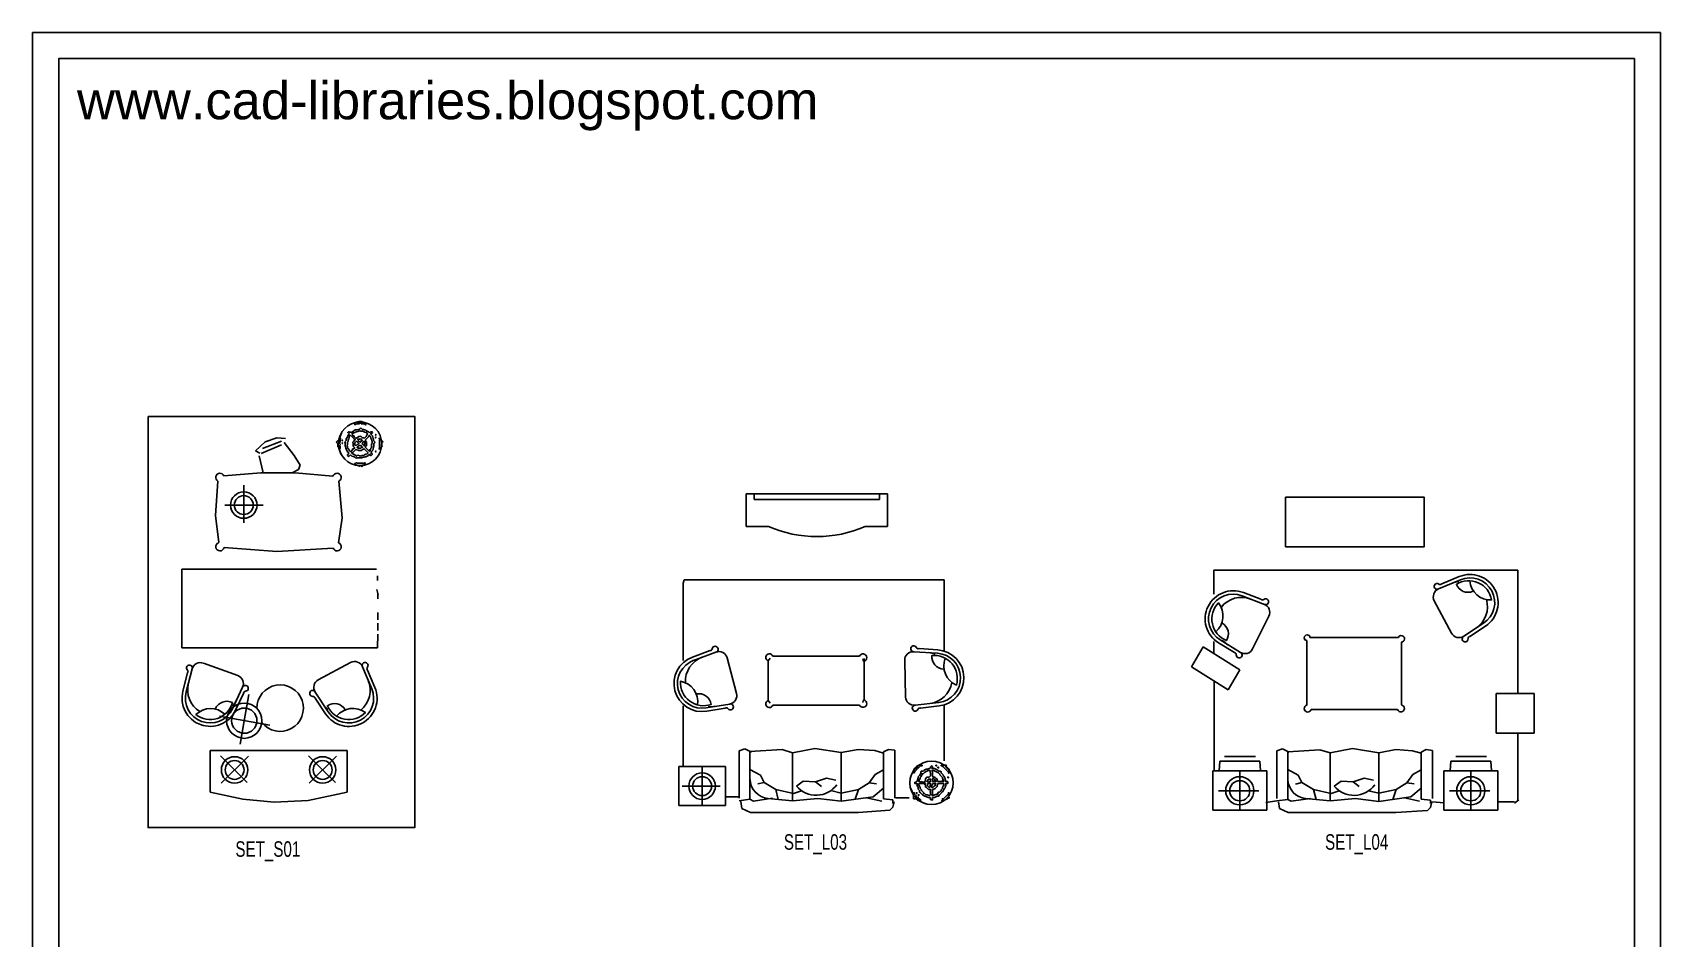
# Model space of a CAD drawing. Header units: inches. Extents: x 4.8 to 47.3, y 10 to 34.8.
# Drawn here: x 4.79 to 25.79, y 23.14 to 34.83 of the extents above; entities that cross this region are included whole.
import ezdxf
from ezdxf.enums import TextEntityAlignment as Align

# ---------------------------------------------------------------- set-up
doc = ezdxf.new("R2010")
doc.units = ezdxf.units.IN
doc.header["$MEASUREMENT"] = 0
doc.layers.add('02', color=2, linetype='Continuous')
doc.layers.add('kadrbm', color=4, linetype='Continuous')
doc.styles.add('bmmm', font='swissel.ttf')
doc.styles.get("Standard").update_dxf_attribs({"font": 'arial.ttf'})

# ---------------------------------------------------------------- blocks, each defined once
blk = doc.blocks.new('kadrbm')
at = {"layer": 'kadrbm', "color": 4}
blk.add_lwpolyline([(0, 0), (0, 24.797), (21, 24.797), (21, 0), (0, 0)], close=True, dxfattribs=at)
blk.add_lwpolyline([(20.663, 0.326), (20.663, 24.46), (0.337, 24.46), (0.337, 0.326), (20.663, 0.326)], dxfattribs=at)
at = {"layer": 'kadrbm', "color": 211, "true_color": 0xf674fb, "style": 'bmmm'}
blk.add_text('www.cad-libraries.blogspot.com', height=0.48513, dxfattribs=at).set_placement((0.573, 23.677))

msp = doc.modelspace()

# ---------------------------------------------------------------- linework, layer by layer
at = {"layer": '02'}
for p, q in [((8.777, 29.659), (8.745, 29.583)), ((7.793, 29.547), (7.666, 29.429)), ((7.666, 29.429), (7.724, 29.4)), ((8.003, 29.507), (7.741, 29.397)), ((8.003, 29.556), (7.758, 29.461)), ((7.942, 29.6), (7.793, 29.547)), ((7.942, 29.6), (8.054, 29.591)), ((8.039, 29.539), (8.165, 29.371)), ((8.741, 29.473), (8.769, 29.386)), ((7.717, 29.365), (7.767, 29.147)), ((8.165, 29.371), (8.243, 29.244)), ((8.243, 29.244), (8.221, 29.188)), ((7.181, 29.041), (7.151, 28.594)), ((7.736, 29.147), (7.26, 29.107)), ((7.516, 28.988), (7.516, 28.5)), ((7.736, 29.147), (8.181, 29.147)), ((8.221, 29.188), (8.139, 29.147)), ((8.181, 29.147), (8.667, 29.102)), ((8.787, 28.566), (8.744, 29.039)), ((13.999, 28.454), (13.999, 28.874)), ((13.999, 28.874), (15.819, 28.874)), ((14.099, 28.804), (14.099, 28.874)), ((14.099, 28.804), (15.719, 28.804)), ((15.719, 28.804), (15.719, 28.874)), ((15.819, 28.874), (15.819, 28.454)), ((7.151, 28.594), (7.196, 28.246)), ((7.273, 28.731), (7.767, 28.731)), ((8.787, 28.566), (8.739, 28.243)), ((14.286, 28.454), (13.999, 28.454)), ((15.819, 28.454), (15.531, 28.454)), ((7.263, 28.185), (7.941, 28.132)), ((8.668, 28.176), (7.941, 28.132)), ((6.717, 27.904), (9.229, 27.904)), ((6.717, 27.904), (6.717, 26.888)), ((9.242, 27.816), (9.242, 27.757)), ((13.186, 27.722), (13.199, 27.766)), ((13.186, 26.723), (13.186, 27.722)), ((13.199, 27.766), (16.55, 27.766)), ((16.55, 26.853), (16.55, 27.766)), ((20.031, 27.889), (23.95, 27.889)), ((20.031, 27.58), (20.031, 27.889)), ((22.929, 27.648), (23.212, 27.766)), ((22.972, 27.714), (23.195, 27.807)), ((23.95, 26.297), (23.95, 27.889)), ((9.231, 27.64), (9.248, 27.571)), ((9.246, 27.587), (9.246, 27.52)), ((20.682, 27.449), (20.395, 27.559)), ((20.636, 27.514), (20.411, 27.6)), ((9.246, 27.342), (9.246, 27.249)), ((22.874, 27.495), (23.096, 27.077)), ((9.246, 27.206), (9.246, 27.113)), ((20.531, 26.874), (20.741, 27.298)), ((23.254, 27.037), (23.51, 27.206)), ((23.333, 27.036), (23.535, 27.169)), ((6.717, 26.888), (9.243, 26.888)), ((9.247, 27.063), (9.243, 26.888)), ((19.891, 26.9), (19.741, 26.644)), ((19.891, 26.9), (20.366, 26.602)), ((20.031, 26.812), (20.031, 26.971)), ((20.296, 26.826), (20.09, 26.953)), ((20.374, 26.829), (20.113, 26.99)), ((21.231, 26.148), (21.231, 26.981)), ((21.27, 27.019), (22.411, 27.019)), ((22.45, 26.15), (22.45, 26.962)), ((7.439, 26.529), (6.995, 26.69)), ((8.478, 26.474), (8.895, 26.697)), ((13.531, 26.851), (13.304, 26.767)), ((13.608, 26.832), (13.32, 26.726)), ((13.873, 26.299), (13.752, 26.757)), ((14.281, 26.721), (14.307, 26.755)), ((14.281, 26.207), (14.281, 26.721)), ((14.342, 26.779), (15.459, 26.779)), ((15.502, 26.747), (15.511, 26.711)), ((15.519, 26.215), (15.519, 26.75)), ((16.042, 26.726), (16.054, 26.252)), ((16.159, 26.838), (16.465, 26.817)), ((16.227, 26.878), (16.468, 26.861)), ((6.791, 26.563), (6.73, 26.329)), ((6.851, 26.615), (6.773, 26.318)), ((9.048, 26.643), (9.167, 26.36)), ((9.114, 26.6), (9.208, 26.377)), ((19.741, 26.644), (20.216, 26.346)), ((20.366, 26.602), (20.216, 26.346)), ((7.501, 26.378), (7.37, 26.101)), ((7.513, 26.3), (7.41, 26.082)), ((7.523, 25.947), (7.583, 26.284)), ((8.438, 26.317), (8.607, 26.06)), ((20.034, 26.456), (20.034, 25.302)), ((23.672, 26.297), (23.672, 25.786)), ((24.163, 26.297), (23.672, 26.297)), ((24.163, 26.297), (24.163, 25.786)), ((8.437, 26.238), (8.57, 26.036)), ((13.186, 25.355), (13.186, 26.137)), ((13.785, 26.162), (13.482, 26.112)), ((13.728, 26.108), (13.489, 26.069)), ((14.281, 26.207), (14.307, 26.172)), ((14.342, 26.149), (15.459, 26.149)), ((15.502, 26.181), (15.511, 26.217)), ((16.177, 26.146), (16.482, 26.182)), ((16.247, 26.11), (16.487, 26.139)), ((16.553, 26.137), (16.553, 25.427)), ((21.285, 26.093), (22.401, 26.093)), ((7.205, 26.004), (7.854, 25.889)), ((7.523, 25.947), (7.47, 25.643)), ((23.672, 25.786), (24.163, 25.786)), ((23.951, 24.925), (23.951, 25.786)), ((7.081, 25.562), (7.081, 25.025)), ((8.849, 25.562), (7.081, 25.562)), ((7.398, 25.311), (7.217, 25.492)), ((7.226, 25.139), (7.576, 25.489)), ((8.534, 25.311), (8.352, 25.492)), ((8.362, 25.139), (8.712, 25.489)), ((8.849, 25.024), (8.849, 25.562)), ((13.98, 25.584), (13.907, 25.557)), ((13.907, 25.557), (13.907, 24.945)), ((14.064, 25.542), (13.98, 25.584)), ((14.462, 25.573), (14.046, 25.547)), ((14.046, 24.933), (14.046, 25.547)), ((14.462, 25.573), (14.595, 25.533)), ((14.595, 25.533), (14.881, 25.589)), ((14.595, 24.914), (14.595, 25.533)), ((14.881, 25.589), (15.222, 25.535)), ((15.222, 25.535), (15.443, 25.575)), ((15.222, 24.906), (15.222, 25.535)), ((15.443, 25.575), (15.656, 25.56)), ((15.656, 25.56), (15.771, 25.527)), ((15.771, 25.543), (15.834, 25.575)), ((15.771, 24.936), (15.771, 25.543)), ((15.834, 25.575), (15.914, 25.565)), ((15.914, 25.565), (15.914, 24.945)), ((20.097, 25.3), (20.108, 25.423)), ((20.108, 25.423), (20.623, 25.423)), ((20.17, 25.484), (20.568, 25.484)), ((20.633, 25.3), (20.623, 25.423)), ((20.917, 25.583), (20.844, 25.556)), ((20.844, 25.556), (20.844, 24.944)), ((21.001, 25.541), (20.917, 25.583)), ((21.398, 25.572), (20.983, 25.546)), ((20.983, 24.931), (20.983, 25.546)), ((21.398, 25.572), (21.532, 25.532)), ((21.532, 25.532), (21.818, 25.587)), ((21.532, 24.913), (21.532, 25.532)), ((21.818, 25.587), (22.158, 25.534)), ((22.158, 25.534), (22.379, 25.574)), ((22.158, 24.905), (22.158, 25.534)), ((22.379, 25.574), (22.593, 25.559)), ((22.593, 25.559), (22.707, 25.526)), ((22.707, 25.542), (22.771, 25.574)), ((22.707, 24.935), (22.707, 25.542)), ((22.771, 25.574), (22.851, 25.564)), ((22.851, 25.564), (22.851, 24.944)), ((23.077, 25.3), (23.088, 25.423)), ((23.088, 25.423), (23.603, 25.423)), ((23.15, 25.484), (23.548, 25.484)), ((23.613, 25.3), (23.603, 25.423)), ((7.398, 25.311), (7.226, 25.139)), ((7.398, 25.311), (7.562, 25.147)), ((8.534, 25.311), (8.362, 25.139)), ((8.534, 25.311), (8.698, 25.147)), ((13.429, 24.859), (13.429, 25.354)), ((14.046, 25.318), (14.181, 25.245)), ((14.181, 25.245), (14.228, 25.151)), ((14.892, 25.158), (15.032, 25.204)), ((15.032, 25.204), (15.154, 25.178)), ((15.583, 25.144), (15.661, 25.252)), ((15.661, 25.252), (15.771, 25.313)), ((20.018, 24.793), (20.018, 25.3)), ((20.712, 25.3), (20.018, 25.3)), ((20.365, 24.783), (20.365, 25.31)), ((20.712, 25.3), (20.712, 24.793)), ((20.983, 25.317), (21.118, 25.244)), ((21.118, 25.244), (21.165, 25.15)), ((21.828, 25.157), (21.969, 25.203)), ((21.969, 25.203), (22.091, 25.177)), ((22.519, 25.143), (22.598, 25.251)), ((22.598, 25.251), (22.707, 25.312)), ((23.692, 25.3), (22.998, 25.3)), ((22.998, 24.793), (22.998, 25.3)), ((23.345, 24.783), (23.345, 25.31)), ((23.692, 25.3), (23.692, 24.793)), ((7.506, 24.935), (7.081, 25.025)), ((8.849, 25.024), (8.347, 24.916)), ((13.66, 25.102), (13.172, 25.102)), ((14.146, 25.13), (14.228, 25.151)), ((14.228, 25.151), (14.38, 25.06)), ((14.38, 25.06), (14.412, 24.931)), ((14.38, 25.06), (14.609, 25.008)), ((14.609, 25.008), (14.712, 25.043)), ((14.647, 25.101), (14.734, 25.166)), ((14.734, 25.166), (14.892, 25.158)), ((14.892, 25.158), (14.968, 25.098)), ((15.09, 25.044), (15.222, 25.011)), ((15.222, 25.011), (15.446, 25.06)), ((15.404, 24.932), (15.446, 25.06)), ((15.446, 25.06), (15.583, 25.144)), ((15.583, 25.144), (15.679, 25.133)), ((15.635, 24.964), (15.771, 25.077)), ((16.123, 25.072), (16.155, 24.995)), ((20.612, 25.042), (20.091, 25.042)), ((21.083, 25.129), (21.165, 25.15)), ((21.165, 25.15), (21.316, 25.059)), ((21.316, 25.059), (21.349, 24.93)), ((21.316, 25.059), (21.546, 25.007)), ((21.546, 25.007), (21.649, 25.041)), ((21.584, 25.1), (21.671, 25.165)), ((21.671, 25.165), (21.828, 25.157)), ((21.828, 25.157), (21.904, 25.097)), ((22.027, 25.043), (22.158, 25.01)), ((22.158, 25.01), (22.383, 25.059)), ((22.34, 24.931), (22.383, 25.059)), ((22.383, 25.059), (22.519, 25.143)), ((22.519, 25.143), (22.615, 25.132)), ((22.572, 24.963), (22.707, 25.076)), ((23.592, 25.042), (23.071, 25.042)), ((7.909, 24.894), (7.506, 24.935)), ((8.347, 24.916), (7.909, 24.894)), ((13.736, 24.962), (13.896, 24.962)), ((13.907, 24.913), (14.046, 24.933)), ((13.929, 24.902), (13.94, 24.813)), ((13.94, 24.813), (14.054, 24.763)), ((14.046, 24.933), (14.092, 24.909)), ((14.092, 24.909), (14.339, 24.946)), ((14.277, 24.944), (14.595, 24.914)), ((14.595, 24.914), (14.92, 24.944)), ((14.92, 24.944), (15.222, 24.906)), ((15.222, 24.906), (15.635, 24.964)), ((15.443, 24.763), (15.85, 24.79)), ((15.551, 24.952), (15.746, 24.907)), ((15.771, 24.936), (15.89, 24.923)), ((15.85, 24.79), (15.89, 24.829)), ((15.89, 24.923), (15.89, 24.877)), ((15.89, 24.829), (15.907, 24.9)), ((15.926, 24.953), (16.099, 24.953)), ((16.229, 24.914), (16.311, 24.873)), ((20.018, 24.793), (20.712, 24.793)), ((20.7, 24.892), (20.845, 24.912)), ((20.844, 24.912), (20.983, 24.931)), ((20.866, 24.901), (20.877, 24.812)), ((20.877, 24.812), (20.991, 24.761)), ((20.983, 24.931), (21.029, 24.907)), ((21.029, 24.907), (21.276, 24.944)), ((21.214, 24.943), (21.532, 24.913)), ((21.532, 24.913), (21.857, 24.943)), ((21.857, 24.943), (22.158, 24.905)), ((22.158, 24.905), (22.572, 24.963)), ((22.38, 24.761), (22.787, 24.789)), ((22.488, 24.951), (22.683, 24.906)), ((22.707, 24.935), (22.827, 24.921)), ((22.787, 24.789), (22.827, 24.828)), ((22.827, 24.921), (22.827, 24.876)), ((22.827, 24.828), (22.844, 24.899)), ((22.842, 24.898), (23.004, 24.888)), ((22.998, 24.793), (23.692, 24.793)), ((23.698, 24.899), (23.909, 24.899)), ((23.909, 24.883), (23.966, 24.925)), ((14.054, 24.763), (15.443, 24.763)), ((20.991, 24.761), (22.38, 24.761))]:
    msp.add_line(p, q, dxfattribs=at)
for points in [[(6.283, 29.875), (9.721, 29.875), (9.721, 24.567), (6.283, 24.567)], [(20.955, 28.192), (20.955, 28.832), (22.745, 28.832), (22.745, 28.192)], [(13.129, 24.854), (13.129, 25.354), (13.729, 25.354), (13.729, 24.854)]]:
    msp.add_lwpolyline(points, close=True, dxfattribs=at)
for points in [[(8.894, 29.38), (8.87, 29.356), (8.855, 29.371), (8.855, 29.383), (8.867, 29.389), (8.87, 29.404), (8.855, 29.419), (8.843, 29.443), (8.834, 29.464), (8.828, 29.482), (8.825, 29.497), (8.825, 29.509), (8.825, 29.521), (8.825, 29.533), (8.822, 29.548), (8.837, 29.563), (8.837, 29.575), (8.837, 29.587), (8.852, 29.602), (8.858, 29.62), (8.861, 29.635), (8.873, 29.635), (8.876, 29.65), (8.858, 29.668), (8.87, 29.68), (8.879, 29.671), (8.891, 29.671), (8.906, 29.668), (8.915, 29.677), (8.939, 29.689), (8.951, 29.701), (8.963, 29.701), (8.975, 29.701), (8.99, 29.704), (9.008, 29.71), (9.017, 29.719), (9.032, 29.722), (9.047, 29.707), (9.059, 29.707), (9.074, 29.704), (9.091, 29.698), (9.1, 29.689), (9.124, 29.677), (9.13, 29.671), (9.145, 29.668), (9.154, 29.677), (9.172, 29.677), (9.175, 29.662), (9.166, 29.653), (9.151, 29.65), (9.175, 29.626), (9.181, 29.608), (9.187, 29.59), (9.19, 29.575), (9.19, 29.563), (9.202, 29.551), (9.205, 29.536), (9.196, 29.527), (9.196, 29.515), (9.196, 29.503), (9.196, 29.491), (9.19, 29.485), (9.19, 29.473), (9.187, 29.458), (9.181, 29.44), (9.169, 29.428), (9.163, 29.41), (9.157, 29.404), (9.175, 29.386), (9.157, 29.368), (9.139, 29.386), (9.124, 29.371), (9.1, 29.359), (9.094, 29.353), (9.082, 29.353), (9.068, 29.35), (9.05, 29.344), (9.035, 29.341), (9.023, 29.341), (9.011, 29.341), (8.999, 29.341), (8.987, 29.341), (8.975, 29.341), (8.96, 29.338), (8.948, 29.35), (8.93, 29.356), (8.912, 29.362), (8.894, 29.38)], [(8.894, 29.632), (8.882, 29.62), (8.876, 29.602), (8.87, 29.584), (8.861, 29.575), (8.861, 29.563), (8.861, 29.551), (8.855, 29.545), (8.855, 29.533), (8.855, 29.521), (8.855, 29.509), (8.846, 29.5), (8.855, 29.491), (8.855, 29.479), (8.855, 29.467), (8.867, 29.455), (8.879, 29.431), (8.885, 29.425), (8.9, 29.422), (8.921, 29.443), (8.921, 29.455), (8.933, 29.455), (8.948, 29.47), (8.927, 29.491), (8.927, 29.503), (8.927, 29.515), (8.927, 29.527), (8.924, 29.542), (8.939, 29.557), (8.939, 29.569), (8.954, 29.572), (8.894, 29.632)], [(9.115, 29.65), (9.097, 29.668), (9.08, 29.674), (9.062, 29.68), (9.047, 29.683), (9.023, 29.683), (9.014, 29.692), (9.008, 29.686), (8.99, 29.68), (8.975, 29.677), (8.963, 29.677), (8.954, 29.668), (8.936, 29.662), (8.918, 29.656), (8.912, 29.65), (8.918, 29.644), (8.924, 29.626), (8.939, 29.623), (8.939, 29.611), (8.96, 29.59), (8.966, 29.596), (8.984, 29.602), (8.999, 29.617), (9.011, 29.617), (9.026, 29.62), (9.047, 29.599), (9.059, 29.599), (9.074, 29.596), (9.094, 29.617), (9.106, 29.641), (9.115, 29.65)], [(8.942, 29.775), (8.966, 29.799), (8.984, 29.805), (8.999, 29.808), (9.011, 29.808), (9.023, 29.808), (9.035, 29.808), (9.044, 29.805), (9.062, 29.799), (9.091, 29.769), (9.085, 29.763), (9.071, 29.778), (9.059, 29.778), (9.047, 29.778), (9.035, 29.778), (9.029, 29.784), (9.014, 29.787), (9.005, 29.778), (8.993, 29.778), (8.981, 29.778), (8.969, 29.778), (8.963, 29.772), (8.951, 29.772), (8.942, 29.775)], [(9.139, 29.422), (9.145, 29.428), (9.151, 29.446), (9.157, 29.464), (9.166, 29.473), (9.166, 29.485), (9.166, 29.497), (9.166, 29.509), (9.166, 29.521), (9.172, 29.527), (9.172, 29.539), (9.172, 29.551), (9.169, 29.56), (9.163, 29.578), (9.157, 29.596), (9.151, 29.614), (9.133, 29.632), (9.13, 29.617), (9.088, 29.575), (9.085, 29.56), (9.1, 29.545), (9.1, 29.533), (9.1, 29.521), (9.103, 29.506), (9.088, 29.491), (9.085, 29.476), (9.139, 29.422)], [(9.211, 29.638), (9.217, 29.644), (9.223, 29.638), (9.217, 29.632), (9.211, 29.638)], [(8.708, 29.542), (8.762, 29.596), (8.768, 29.59), (8.759, 29.581), (8.759, 29.569), (8.759, 29.557), (8.759, 29.545), (8.753, 29.539), (8.75, 29.524), (8.762, 29.512), (8.75, 29.5), (8.759, 29.491), (8.759, 29.479), (8.759, 29.467), (8.756, 29.458), (8.729, 29.485), (8.729, 29.497), (8.729, 29.509), (8.729, 29.521), (8.708, 29.542)], [(8.78, 29.566), (8.786, 29.572), (8.792, 29.566), (8.786, 29.56), (8.78, 29.566)], [(8.78, 29.53), (8.786, 29.536), (8.792, 29.53), (8.786, 29.524), (8.78, 29.53)], [(8.966, 29.452), (8.921, 29.407), (8.906, 29.404), (8.915, 29.395), (8.939, 29.383), (8.963, 29.371), (8.972, 29.362), (8.981, 29.371), (8.996, 29.374), (9.005, 29.365), (9.017, 29.365), (9.032, 29.362), (9.041, 29.371), (9.053, 29.371), (9.065, 29.371), (9.074, 29.38), (9.091, 29.386), (9.109, 29.392), (9.121, 29.404), (9.068, 29.458), (9.062, 29.452), (9.044, 29.446), (9.035, 29.437), (9.023, 29.437), (9.011, 29.437), (8.999, 29.437), (8.99, 29.44), (8.972, 29.446), (8.966, 29.452)], [(8.972, 29.554), (8.951, 29.533), (8.951, 29.521), (8.951, 29.503), (8.966, 29.5), (8.978, 29.512), (8.996, 29.518), (9.002, 29.524), (8.972, 29.554)], [(9.02, 29.506), (9.014, 29.5), (8.996, 29.494), (8.978, 29.476), (8.987, 29.467), (8.999, 29.467), (9.011, 29.467), (9.026, 29.464), (9.035, 29.473), (9.05, 29.476), (9.02, 29.506)], [(9.02, 29.59), (9.011, 29.581), (8.999, 29.581), (8.987, 29.581), (8.99, 29.572), (8.996, 29.554), (9.014, 29.548), (9.02, 29.542), (9.029, 29.551), (9.029, 29.563), (9.044, 29.566), (9.02, 29.59)], [(9.038, 29.524), (9.068, 29.494), (9.077, 29.503), (9.077, 29.515), (9.077, 29.527), (9.08, 29.542), (9.071, 29.551), (9.059, 29.551), (9.053, 29.539), (9.038, 29.524)], [(9.062, 29.512), (9.068, 29.518), (9.074, 29.512), (9.068, 29.506), (9.062, 29.512)], [(9.133, 29.44), (9.139, 29.446), (9.145, 29.44), (9.139, 29.434), (9.133, 29.44)], [(9.211, 29.602), (9.217, 29.608), (9.223, 29.602), (9.217, 29.596), (9.211, 29.602)], [(9.211, 29.422), (9.217, 29.428), (9.223, 29.422), (9.217, 29.416), (9.211, 29.422)], [(9.289, 29.536), (9.301, 29.524), (9.289, 29.512), (9.298, 29.503), (9.301, 29.488), (9.265, 29.452), (9.259, 29.458), (9.268, 29.467), (9.268, 29.479), (9.268, 29.491), (9.268, 29.503), (9.268, 29.515), (9.268, 29.527), (9.268, 29.539), (9.268, 29.551), (9.268, 29.563), (9.271, 29.578), (9.259, 29.59), (9.265, 29.596), (9.313, 29.548), (9.298, 29.545), (9.289, 29.536)], [(9.038, 29.225), (9.02, 29.243), (9.008, 29.231), (9.002, 29.237), (8.984, 29.243), (8.966, 29.249), (8.948, 29.267), (8.963, 29.27), (8.972, 29.279), (8.981, 29.27), (8.993, 29.27), (9.005, 29.27), (9.017, 29.27), (9.029, 29.27), (9.041, 29.27), (9.053, 29.27), (9.068, 29.267), (9.08, 29.279), (9.085, 29.273), (9.059, 29.246), (9.047, 29.246), (9.047, 29.234), (9.038, 29.225)], [(16.157, 25.27), (16.157, 25.304), (16.166, 25.321), (16.174, 25.334), (16.183, 25.342), (16.191, 25.351), (16.2, 25.359), (16.208, 25.363), (16.225, 25.372), (16.267, 25.372), (16.267, 25.363), (16.246, 25.363), (16.238, 25.355), (16.229, 25.346), (16.221, 25.338), (16.212, 25.338), (16.2, 25.329), (16.2, 25.317), (16.191, 25.308), (16.183, 25.3), (16.174, 25.291), (16.174, 25.283), (16.166, 25.274), (16.157, 25.27)], [(16.403, 24.957), (16.403, 24.923), (16.382, 24.923), (16.373, 24.932), (16.377, 24.944), (16.369, 24.957), (16.348, 24.957), (16.322, 24.965), (16.301, 24.974), (16.284, 24.982), (16.272, 24.991), (16.263, 24.999), (16.255, 25.008), (16.246, 25.016), (16.234, 25.025), (16.234, 25.046), (16.225, 25.054), (16.217, 25.063), (16.217, 25.084), (16.208, 25.101), (16.2, 25.114), (16.208, 25.122), (16.2, 25.135), (16.174, 25.135), (16.174, 25.152), (16.187, 25.152), (16.195, 25.16), (16.208, 25.169), (16.208, 25.181), (16.217, 25.207), (16.217, 25.224), (16.225, 25.232), (16.234, 25.241), (16.242, 25.253), (16.25, 25.27), (16.25, 25.283), (16.259, 25.296), (16.28, 25.296), (16.289, 25.304), (16.301, 25.313), (16.318, 25.321), (16.331, 25.321), (16.356, 25.329), (16.365, 25.329), (16.377, 25.338), (16.377, 25.351), (16.39, 25.363), (16.403, 25.355), (16.403, 25.342), (16.394, 25.329), (16.428, 25.329), (16.445, 25.321), (16.462, 25.313), (16.475, 25.304), (16.483, 25.296), (16.5, 25.296), (16.513, 25.287), (16.513, 25.274), (16.521, 25.266), (16.53, 25.258), (16.538, 25.249), (16.538, 25.241), (16.547, 25.232), (16.555, 25.219), (16.564, 25.202), (16.564, 25.186), (16.572, 25.169), (16.572, 25.16), (16.598, 25.16), (16.598, 25.135), (16.572, 25.135), (16.572, 25.114), (16.564, 25.088), (16.564, 25.08), (16.555, 25.071), (16.547, 25.059), (16.538, 25.042), (16.53, 25.029), (16.521, 25.02), (16.513, 25.012), (16.504, 25.004), (16.496, 24.995), (16.488, 24.987), (16.479, 24.974), (16.462, 24.974), (16.445, 24.965), (16.428, 24.957), (16.403, 24.957)], [(16.369, 25.304), (16.344, 25.304), (16.327, 25.296), (16.31, 25.287), (16.297, 25.279), (16.289, 25.27), (16.28, 25.262), (16.267, 25.262), (16.267, 25.253), (16.259, 25.236), (16.25, 25.224), (16.242, 25.215), (16.242, 25.202), (16.234, 25.186), (16.225, 25.169), (16.225, 25.16), (16.234, 25.16), (16.25, 25.152), (16.263, 25.16), (16.272, 25.152), (16.301, 25.152), (16.301, 25.16), (16.31, 25.177), (16.31, 25.198), (16.318, 25.207), (16.327, 25.219), (16.356, 25.219), (16.365, 25.228), (16.377, 25.236), (16.377, 25.266), (16.369, 25.291), (16.369, 25.304)], [(16.547, 25.16), (16.547, 25.169), (16.538, 25.186), (16.53, 25.202), (16.53, 25.215), (16.521, 25.224), (16.513, 25.232), (16.504, 25.241), (16.496, 25.249), (16.496, 25.258), (16.488, 25.266), (16.479, 25.274), (16.471, 25.279), (16.437, 25.296), (16.42, 25.304), (16.394, 25.304), (16.403, 25.291), (16.403, 25.232), (16.411, 25.219), (16.432, 25.219), (16.441, 25.211), (16.449, 25.202), (16.462, 25.194), (16.462, 25.173), (16.471, 25.16), (16.547, 25.16)], [(16.403, 25.16), (16.445, 25.16), (16.445, 25.173), (16.437, 25.181), (16.428, 25.19), (16.42, 25.202), (16.407, 25.202), (16.399, 25.194), (16.403, 25.181), (16.403, 25.16)], [(16.445, 25.363), (16.445, 25.372), (16.454, 25.372), (16.454, 25.363), (16.445, 25.363)], [(16.471, 25.338), (16.471, 25.346), (16.479, 25.346), (16.479, 25.338), (16.471, 25.338)], [(16.572, 25.346), (16.589, 25.346), (16.589, 25.329), (16.602, 25.329), (16.615, 25.321), (16.615, 25.27), (16.606, 25.27), (16.606, 25.283), (16.598, 25.291), (16.589, 25.3), (16.581, 25.308), (16.572, 25.317), (16.564, 25.325), (16.555, 25.334), (16.547, 25.342), (16.538, 25.351), (16.53, 25.363), (16.513, 25.363), (16.513, 25.372), (16.581, 25.372), (16.572, 25.359), (16.572, 25.346)], [(16.598, 25.211), (16.598, 25.219), (16.606, 25.219), (16.606, 25.211), (16.598, 25.211)], [(16.157, 24.94), (16.157, 25.016), (16.166, 25.016), (16.166, 25.004), (16.174, 24.995), (16.183, 24.987), (16.191, 24.978), (16.191, 24.97), (16.2, 24.957), (16.217, 24.957), (16.217, 24.94), (16.229, 24.94), (16.238, 24.932), (16.246, 24.923), (16.25, 24.915), (16.212, 24.915), (16.204, 24.923), (16.195, 24.932), (16.187, 24.94), (16.157, 24.94)], [(16.191, 25.008), (16.191, 25.016), (16.2, 25.016), (16.2, 25.008), (16.191, 25.008)], [(16.217, 24.982), (16.217, 24.991), (16.225, 24.991), (16.225, 24.982), (16.217, 24.982)], [(16.225, 25.135), (16.225, 25.118), (16.234, 25.101), (16.242, 25.084), (16.242, 25.071), (16.25, 25.063), (16.259, 25.054), (16.259, 25.046), (16.267, 25.037), (16.276, 25.029), (16.284, 25.02), (16.284, 25.008), (16.297, 25.008), (16.305, 24.999), (16.314, 24.991), (16.331, 24.991), (16.356, 24.982), (16.365, 24.982), (16.377, 24.991), (16.377, 25.02), (16.369, 25.029), (16.377, 25.037), (16.377, 25.059), (16.348, 25.059), (16.339, 25.067), (16.331, 25.075), (16.322, 25.084), (16.31, 25.092), (16.31, 25.114), (16.301, 25.122), (16.31, 25.135), (16.225, 25.135)], [(16.344, 25.194), (16.344, 25.181), (16.335, 25.173), (16.327, 25.164), (16.335, 25.16), (16.352, 25.152), (16.369, 25.16), (16.377, 25.16), (16.377, 25.173), (16.369, 25.181), (16.377, 25.194), (16.344, 25.194)], [(16.335, 25.135), (16.335, 25.105), (16.344, 25.097), (16.356, 25.084), (16.369, 25.092), (16.369, 25.109), (16.377, 25.126), (16.377, 25.135), (16.335, 25.135)], [(16.403, 25.059), (16.403, 24.995), (16.394, 24.982), (16.407, 24.982), (16.432, 24.991), (16.458, 24.999), (16.471, 24.999), (16.471, 25.012), (16.479, 25.025), (16.492, 25.025), (16.5, 25.033), (16.513, 25.042), (16.513, 25.054), (16.521, 25.063), (16.53, 25.071), (16.53, 25.084), (16.538, 25.101), (16.547, 25.118), (16.547, 25.135), (16.471, 25.135), (16.471, 25.126), (16.462, 25.109), (16.462, 25.097), (16.454, 25.088), (16.445, 25.08), (16.437, 25.071), (16.428, 25.067), (16.411, 25.059), (16.403, 25.059)], [(16.403, 25.135), (16.403, 25.126), (16.394, 25.109), (16.394, 25.084), (16.407, 25.084), (16.416, 25.092), (16.424, 25.101), (16.437, 25.109), (16.437, 25.122), (16.445, 25.135), (16.403, 25.135)], [(16.428, 25.169), (16.428, 25.177), (16.437, 25.177), (16.437, 25.169), (16.428, 25.169)], [(16.615, 24.948), (16.589, 24.948), (16.589, 24.932), (16.581, 24.932), (16.564, 24.923), (16.547, 24.915), (16.521, 24.915), (16.53, 24.927), (16.53, 24.94), (16.543, 24.94), (16.551, 24.948), (16.559, 24.957), (16.568, 24.965), (16.576, 24.974), (16.585, 24.982), (16.593, 24.991), (16.606, 24.999), (16.606, 25.016), (16.615, 25.016), (16.615, 24.978), (16.606, 24.97), (16.615, 24.961), (16.615, 24.948)], [(16.53, 25.169), (16.53, 25.177), (16.538, 25.177), (16.538, 25.169), (16.53, 25.169)]]:
    msp.add_lwpolyline(points, dxfattribs=at)
for points in [[(23.331, 27.754, 0.406369), (23.614, 27.507, 0.534799), (23.159, 27.707, 0.42371), (23.374, 27.618, 0.420016)], [(20.682, 27.449, 1.846634), (20.674, 27.513, -0.3823), (20.636, 27.514, -0.3823)], [(22.929, 27.648, -1.846634), (22.934, 27.711, 0.3823), (22.972, 27.714, 0.3823)], [(20.054, 27.094, 0.406369), (20.09, 27.468, 0.534799), (20.192, 26.982, 0.42371), (20.139, 27.208, 0.420016)], [(13.608, 26.832, 1.846634), (13.56, 26.875, -0.3823), (13.531, 26.851, -0.3823)], [(16.159, 26.838, -1.846634), (16.192, 26.892, 0.3823), (16.227, 26.878, 0.3823)], [(23.254, 27.037, 1.846634), (23.31, 27.006, -0.3823), (23.333, 27.036, -0.3823)], [(9.048, 26.643, -1.846634), (9.112, 26.637, 0.3823), (9.114, 26.6, 0.3823)], [(16.566, 26.753, 0.406369), (16.709, 26.406, 0.534799), (16.392, 26.788, 0.42371), (16.544, 26.613, 0.420016)], [(20.374, 26.829, -1.846634), (20.32, 26.796, 0.3823), (20.296, 26.826, 0.3823)], [(6.851, 26.615, 1.846634), (6.789, 26.6, -0.3823), (6.791, 26.563, -0.3823)], [(7.501, 26.378, -1.846634), (7.539, 26.327, 0.3823), (7.513, 26.3, 0.3823)], [(8.438, 26.317, 1.846634), (8.407, 26.261, -0.3823), (8.437, 26.238, -0.3823)], [(13.369, 26.151, 0.406369), (13.15, 26.456, 0.534799), (13.547, 26.157, 0.42371), (13.358, 26.293, 0.420016)], [(7.273, 26.03, 0.406369), (6.898, 26.025, 0.534799), (7.37, 26.18, 0.42371), (7.15, 26.103, 0.420016)], [(8.713, 26.004, -0.406369), (9.085, 26.052, -0.534799), (8.596, 26.139, -0.42371), (8.824, 26.093, -0.420016)], [(13.785, 26.162, -1.846634), (13.765, 26.102, 0.3823), (13.728, 26.108, 0.3823)], [(16.177, 26.146, 1.846634), (16.213, 26.094, -0.3823), (16.247, 26.11, -0.3823)]]:
    msp.add_lwpolyline(points, format="xyb", dxfattribs=at)
for centre, radius in [((9.016, 29.522), 0.28), ((7.516, 28.731), 0.171), ((7.516, 28.731), 0.122), ((7.523, 25.947), 0.228), ((7.523, 25.947), 0.163), ((7.398, 25.311), 0.171), ((7.398, 25.311), 0.122), ((8.534, 25.311), 0.171), ((8.534, 25.311), 0.122), ((16.389, 25.144), 0.28), ((13.429, 25.102), 0.171), ((13.429, 25.102), 0.122), ((20.365, 25.042), 0.182), ((23.345, 25.042), 0.182), ((20.365, 25.042), 0.13), ((23.345, 25.042), 0.13)]:
    msp.add_circle(centre, radius, dxfattribs=at)
for centre, radius, start, end in [((7.209, 29.087), 0.0541, 21.7529, 238.5237), ((8.719, 29.087), 0.0541, 298, 164), ((14.909, 29.879), 1.555, 246.399, 293.601), ((7.209, 28.193), 0.0541, 104.8449, 350.9732), ((8.719, 28.193), 0.0541, 198.9985, 67.5561), ((23.231, 27.417), 0.33, 97.0208, 112.6742), ((23.335, 27.472), 0.363, 303.3748, 112.6742), ((23.335, 27.472), 0.319, 303.3748, 112.6742), ((20.281, 27.261), 0.363, 69.0172, 238.3166), ((20.281, 27.261), 0.319, 69.0172, 238.3166), ((20.386, 27.209), 0.33, 69.0172, 142.4121), ((22.971, 27.546), 0.11, 112.6742, 208.0245), ((23.231, 27.417), 0.33, 303.3748, 16.7696), ((20.642, 27.347), 0.11, 333.6669, 69.0172), ((20.386, 27.209), 0.33, 222.6633, 238.3166), ((21.233, 27.018), 0.0369, 2, 268), ((22.449, 27.004), 0.0416, 270, 158), ((23.194, 27.129), 0.11, 208.0245, 303.3748), ((6.957, 26.587), 0.11, 69.9998, 165.3501), ((8.947, 26.6), 0.11, 22.7612, 118.1115), ((13.43, 26.427), 0.363, 110.1768, 279.4762), ((13.43, 26.427), 0.319, 110.1768, 279.4762), ((13.544, 26.457), 0.33, 110.1768, 183.5716), ((13.646, 26.729), 0.11, 14.8265, 110.1768), ((14.297, 26.765), 0.0466, 17, 250), ((15.504, 26.76), 0.0491, 288, 157), ((16.152, 26.728), 0.11, 86.1369, 181.4872), ((16.326, 26.496), 0.33, 70.4836, 86.1369), ((16.444, 26.499), 0.319, 276.8375, 86.1369), ((16.444, 26.499), 0.363, 276.8375, 86.1369), ((20.432, 26.922), 0.11, 238.3166, 333.6669), ((7.402, 26.425), 0.11, 334.6495, 69.9998), ((8.529, 26.377), 0.11, 118.1115, 213.4618), ((8.817, 26.34), 0.33, 309.3664, 22.7612), ((7.082, 26.237), 0.363, 165.3501, 334.6495), ((7.082, 26.237), 0.319, 165.3501, 334.6495), ((7.122, 26.348), 0.33, 165.3501, 238.7449), ((7.986, 26.109), 0.3, 217.9211, 180.5139), ((8.873, 26.236), 0.363, 213.4618, 22.7612), ((8.873, 26.236), 0.319, 213.4618, 22.7612), ((13.767, 26.271), 0.11, 279.4762, 14.8265), ((16.164, 26.255), 0.11, 181.4872, 276.8375), ((16.326, 26.496), 0.33, 276.8375, 350.2324), ((7.122, 26.348), 0.33, 318.9961, 334.6495), ((8.817, 26.34), 0.33, 213.4618, 229.1152), ((13.544, 26.457), 0.33, 263.8228, 279.4762), ((14.297, 26.163), 0.0466, 110, 343), ((15.504, 26.168), 0.0491, 203, 72), ((21.241, 26.104), 0.0452, 102, 345), ((22.444, 26.105), 0.0446, 197, 83), ((14.301, 25.194), 0.252, 181, 265), ((14.9, 25.316), 0.332, 220, 324), ((21.238, 25.193), 0.252, 181, 265), ((21.837, 25.315), 0.332, 220, 324)]:
    msp.add_arc(centre, radius, start, end, dxfattribs=at)

# ---------------------------------------------------------------- block references
at = {"layer": 'kadrbm'}
msp.add_blockref('kadrbm', (4.792, 10.035), dxfattribs=at)

# ---------------------------------------------------------------- texts
at = {"layer": '02', "width": 0.7}
for s, p in [('SET_S01', (7.827, 24.19)), ('SET_L03', (14.891, 24.281)), ('SET_L04', (21.873, 24.281))]:
    msp.add_text(s, height=0.2, dxfattribs=at).set_placement(p, align=Align.CENTER)

doc.saveas('drawing.dxf')
